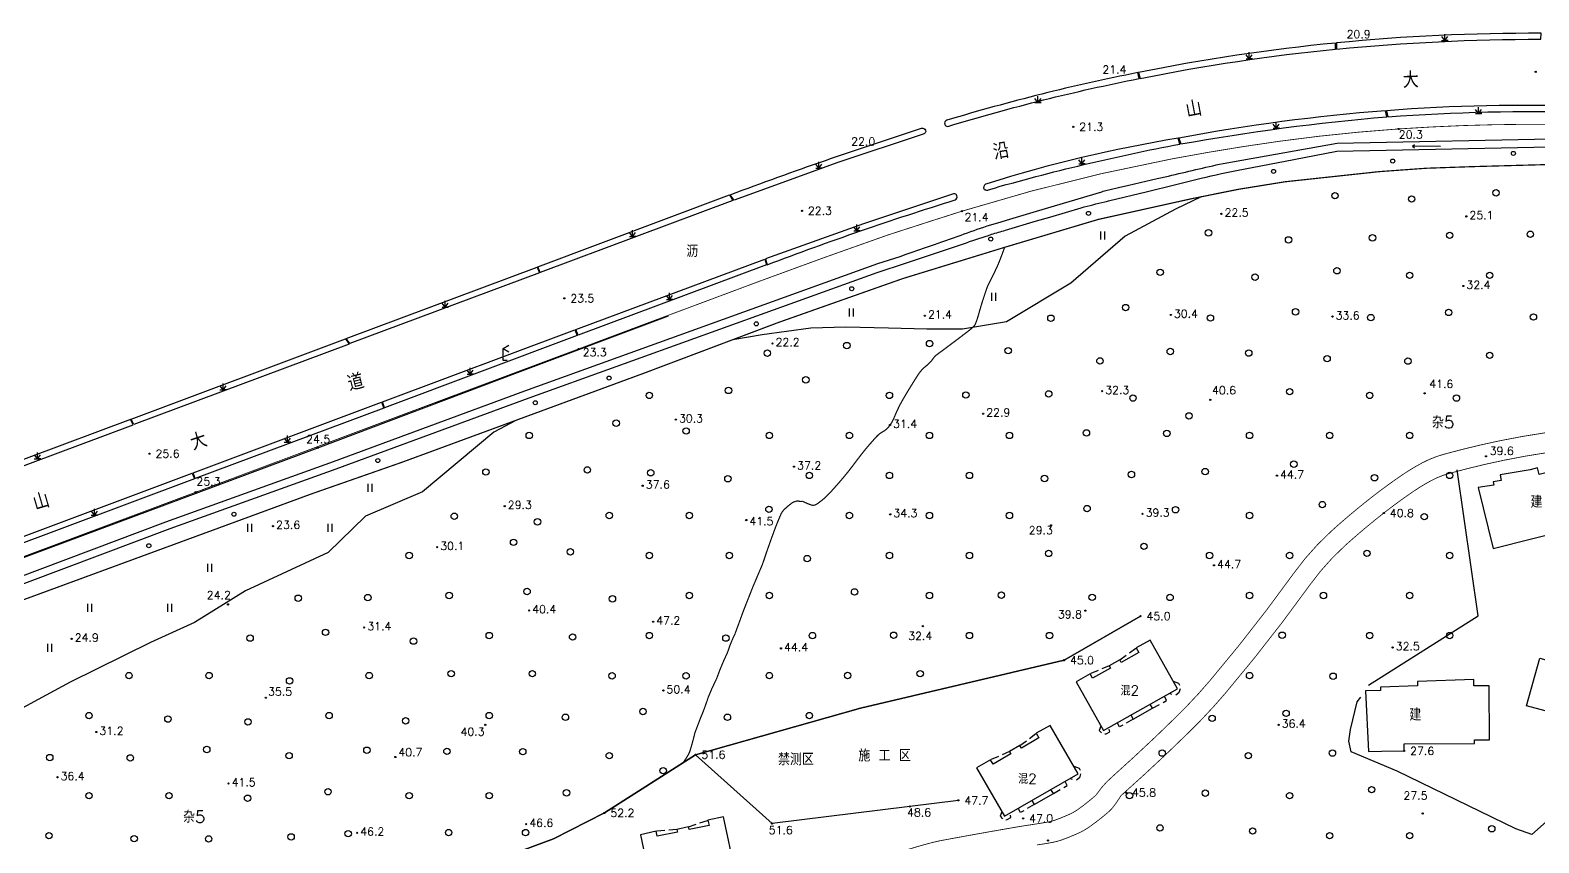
# Model space of a CAD drawing. Extents: x 115374 to 116875, y 149866 to 152432.
# Drawn here: x 115567.3 to 115944.2, y 152229.4 to 152432.5 of the extents above; entities that cross this region are included whole.
import ezdxf
from ezdxf.enums import TextEntityAlignment as Align

# ---------------------------------------------------------------- set-up
doc = ezdxf.new("R2010")
doc.units = 0
doc.header["$MEASUREMENT"] = 0
doc.header["$PDMODE"] = 32
doc.header["$PDSIZE"] = 0.3
for name, pattern in [('X2', [10, 8, -2]), ('X3', [5, 4, -1]), ('X5', [3, 2, -1])]:
    doc.linetypes.add(name, pattern=pattern)
doc.layers.get('0').update_dxf_attribs({"linetype": 'CONTINUOUS'})
for name, color, linetype in [('DLDW', 14, 'CONTINUOUS'), ('DLSS', 5, 'CONTINUOUS'), ('DMTZ', 5, 'CONTINUOUS'), ('GCD', 1, 'CONTINUOUS'), ('JMD', 6, 'CONTINUOUS'), ('SXSS', 5, 'CONTINUOUS'), ('YZH', 2, 'CONTINUOUS'), ('ZBTZ', 5, 'CONTINUOUS')]:
    doc.layers.add(name, color=color, linetype=linetype)
doc.styles.add('HZ', font='rs.shx', dxfattribs={"bigfont": 'hztxt.shx'})
doc.linetypes.add('X17', pattern='A,9.4,[169,symbolx.shx,S=1,R=0,X=0,Y=0.15],0.6', length=10)
doc.linetypes.add('X19', pattern='A,4.5,[145,symbolx.shx,S=1,R=0,X=0,Y=1],4.5,-0.5,[146,symbolx.shx,S=1,R=0,X=0,Y=0],-0.5', length=10)
doc.linetypes.add('X35', pattern='A,2,[4,symbolt.shx,S=1,R=0,X=0,Y=0],2,[28,symbolt.shx,S=1,R=0,X=0,Y=0],1e-11', length=4)
doc.linetypes.add('X4', pattern='A,0,-1e-09,[149,symbolx.shx,S=0.15,R=0,X=0,Y=0],-1.6', length=1.6)
doc.linetypes.add('X40', pattern='A,2,[150,symbolx.shx,S=1,R=0,X=0,Y=0],2,[151,symbolx.shx,S=1,R=0,X=0,Y=0],1e-11', length=4)

# ---------------------------------------------------------------- blocks, each defined once
blk = doc.blocks.new('GC124')
for p, q in [((0, -0.8), (-0.75, 0.2)), ((0, -0.8), (0, 0.8)), ((0, -0.8), (0.75, 0.2)), ((-0.8, -0.8), (0.75, -0.8)), ((0.8, -0.8), (0, -0.8))]:
    blk.add_line(p, q)
blk = doc.blocks.new('GC122')
blk.add_circle((0, 0), 0.8)
blk = doc.blocks.new('GC121')
for p, q in [((-0.5, -0.64), (-0.5, 1.36)), ((-0.5, -0.64), (-0.5, 0.86)), ((0.5, -0.64), (0.5, 1.36))]:
    blk.add_line(p, q)
blk = doc.blocks.new('GC052')
for p, q in [((0, 3), (1.38, 3.81)), ((0, 0), (0, 3)), ((0, 3), (1.38, 2.19)), ((1, 0), (0, 0))]:
    blk.add_line(p, q)
blk = doc.blocks.new('GC159')
blk.add_circle((0.73, 0.68), 0.5)

msp = doc.modelspace()

# ---------------------------------------------------------------- linework, layer by layer
at = {"layer": 'DLDW', "linetype": 'X4', "flags": 128}
msp.add_lwpolyline([(115901.67, 152268.81), (115929.05, 152286.14), (115923.88, 152322.63)], dxfattribs=at)
at = {"layer": 'DLSS', "linetype": 'Continuous', "const_width": 0.2, "elevation": 28.61, "flags": 128}
msp.add_lwpolyline([(115500, 152276.4), (115500.27, 152276.5), (115532.5, 152288.56), (115608.64, 152317.04), (115634.28, 152326.63), (115664.54, 152337.97), (115704.27, 152352.82), (115717.43, 152357.77), (115749.84, 152369.87), (115765.86, 152375.73), (115781.58, 152381.3), (115792.25, 152384.75), (115800.12, 152387.26, -0.028149), (115852.28, 152400.26, -0.012549), (115879.49, 152404.73, -0.017306), (115909.2, 152407.8, -0.012287), (115933.53, 152408.87, -0.011958), (115955.4, 152408.77, -0.008068), (115976.81, 152407.82, -0.014258), (116000, 152405.74, -0.00202)], format="xyb", dxfattribs=at)
at = {"layer": 'DLSS', "linetype": 'X3', "const_width": 0.3, "flags": 128}
msp.add_lwpolyline([(115810.76, 152378.22, -0.009831), (115809.48, 152374.79, -0.016552), (115808.61, 152372.79, -0.008446), (115806.85, 152369.23, 0.029994), (115806.39, 152368.2, 0.008848), (115805.95, 152366.94, 0.004126), (115805.06, 152364.21, 0.009017), (115804.44, 152362.12, -0.009881), (115803.88, 152360.22, -0.028829), (115803.41, 152359, -0.072028), (115803.13, 152358.56, -0.039286), (115802.69, 152358.13, -0.012538), (115801.2, 152356.93, -0.000942), (115798.83, 152355.13, -0.000892), (115796.32, 152353.24, -0.007248), (115794.45, 152351.87, 0.014333), (115793.51, 152351.16, 0.083399), (115793.09, 152350.7, -0.040998), (115792.32, 152349.69, -0.045533), (115791.11, 152348.55, 0.047702), (115789.96, 152347.47, 0.038212), (115789.04, 152346.25, 0.008534), (115785.5, 152340.48, 0.03911), (115783.17, 152335.73, -0.076133), (115781.8, 152333.38, -0.097848), (115780.37, 152332.19, 0.0843), (115778.69, 152330.86, 0.006815), (115776.61, 152328.5, 0.01009), (115775.26, 152326.86, 0.00658), (115773.52, 152324.58, -0.006919), (115771.86, 152322.42, -0.010092), (115769.84, 152319.97, -0.008795), (115767.42, 152317.24, -0.022298), (115765.58, 152315.42, -0.031739), (115763.71, 152314, -0.0222), (115763.42, 152313.86, -0.03708), (115763.15, 152313.8, -0.078868), (115762.55, 152313.81, -0.035674), (115760.26, 152314.78, -0.157114), (115759.29, 152314.83, 0.153385), (115758.48, 152314.72, 0.011484), (115758.11, 152314.61, 0.027662), (115757.81, 152314.47, 0.016553), (115757.45, 152314.23, 0.025261), (115755.88, 152312.9, 0.03543), (115755.53, 152312.55, 0.040125), (115755.24, 152312.18, 0.032189), (115754.88, 152311.57, 0.01257), (115753.4, 152307.98, 0.009684), (115750.28, 152299.11, 0.018888), (115743.41, 152281.7, 0.040486), (115741.54, 152277.06, 0.027144), (115738.73, 152270.3, 0.044705), (115735.9, 152263.48, -0.018438), (115734.81, 152260.73, -0.000669), (115733.4, 152257.03, -0.002507), (115732.69, 152254.28, -0.003089), (115732.09, 152252.24, 0.003062), (115731.65, 152251.34, 0.004514), (115731.27, 152250.71, 0.003371), (115730.48, 152249.54, 0.05193)], format="xyb", dxfattribs=at)
at = {"layer": 'DLSS', "linetype": 'X2', "flags": 128}
msp.add_lwpolyline([(115569.22, 152046.44, 0.2, 0.2, 0), (115567.98, 152054.85, 0.2, 0.2, 0), (115567.36, 152062.02, 0.2, 0.2, 0), (115565.46, 152073.57, 0.2, 0.2, 0), (115565.15, 152085.43, 0.2, 0.2, 0), (115565.94, 152100.61, 0.2, 0.2, 0), (115567.07, 152115.19, 0.2, 0.2, 0.000417), (115568.87, 152122.44, 0.2, 0.2, 0.000841), (115571.76, 152134.19, 0.2, 0.2, -0.001123), (115573.93, 152143.01, 0.2, 0.2, -0.040892), (115576.45, 152150.47, 0.2, 0.2, -0.038421), (115580.3, 152157.79, 0.2, 0.2, -0.014908), (115581.98, 152160.3, 0.2, 0.2, -0.0273), (115583.27, 152161.9, 0.2, 0.2, -0.028692), (115584.66, 152163.29, 0.2, 0.2, -0.02493), (115586.29, 152164.6, 0.2, 0.2, -0.055949), (115590.62, 152167.05, 0.2, 0.2, -0.034684), (115597.12, 152169.3, 0.2, 0.2, -0.001971), (115606.13, 152171.7, 0.2, 0.2, -0.002162), (115614.38, 152173.83, 0.2, 0.2, -0.000706), (115628.2, 152177.3, 0.2, 0.2, 0.000636), (115643.52, 152181.15, 0.2, 0.2, 0.003406), (115661.39, 152185.8, 0.2, 0.2, 0.002638), (115684.43, 152192.09, 0.2, 0.2, 0.017629), (115705.85, 152198.87, 0.2, 0.2, 0.012619), (115735.37, 152210.24, 0.2, 0.2, 0.0206), (115745.5, 152214.93, 0.2, 0.2, -0.043498), (115751.43, 152217.35, 0.2, 0.2, -0.00713), (115758.79, 152219.52, 0.2, 0.2, 0.003872), (115772.01, 152223.33, 0.2, 0.2, 0.003936), (115786.44, 152227.73, 0.2, 0.2, -0.010813), (115791.95, 152229.33, 0.2, 0.2, -0.019211), (115795.39, 152230.11, 0.2, 0.2, -0.003374), (115812.93, 152233.25, 0.2, 0.2, -0.005685), (115818.12, 152234.08, 0.2, 0.2, 0.007685), (115821.72, 152234.67, 0.2, 0.2, 0.04114), (115823.29, 152235.09, 0.2, 0.2, 0.022105), (115827.14, 152236.66, 0.2, 0.2, 0.046444), (115829.02, 152237.74, 0.2, 0.2, 0.02433), (115833.3, 152241.11, 0.2, 0.2, 0.050906), (115833.8, 152241.63, 0.2, 0.2, -0.067766), (115837.7, 152246, 0.2, 0.2, 0.011529), (115853.64, 152260.93, 0.2, 0.2, 0.022845), (115862.07, 152269.98, 0.2, 0.2, 0.020346), (115882.96, 152296.73, 0.2, 0.2, -0.053266), (115892.42, 152307.33, 0.2, 0.2, -0.009121), (115897.22, 152311.52, 0.2, 0.2, -0.008602), (115902.44, 152315.76, 0.2, 0.2, -0.016613), (115909.99, 152321.28, 0.2, 0.2, -0.027309), (115915.15, 152324.4, 0.2, 0.2, -0.054517), (115920.34, 152326.47, 0.2, 0.2, -0.017128), (115934.59, 152329.91, 0.2, 0.2, -0.021521), (115951.33, 152332.61, 0.2, 0.2, -0.054783), (115958.93, 152332.66, 0.2, 0.2, -0.029317), (115967.02, 152331.35, 0.2, 0.2, -0.024745), (115976.2, 152328.82, 0.2, 0.2, -0.004002), (115976.92, 152328.58, 0.2, 0.2, -0.000868), (115979.91, 152327.53, 0.2, 0.2, -0.057628), (115993.3, 152321.01, 0.2, 0.2, -0.025987), (116000, 152316.22, 0, 0, 0)], format="xyseb", dxfattribs=at)
at = {"layer": 'DLSS', "linetype": 'Continuous', "const_width": 0.2, "flags": 128}
for points in [[(115839.82, 152241.22, 0.012364), (115857.13, 152257.38, 0.022845), (115865.86, 152266.76, 0.020346), (115887, 152293.83, -0.053266), (115895.76, 152303.64, -0.009121), (115900.42, 152307.71, -0.008602), (115905.51, 152311.84, -0.016613), (115912.79, 152317.17, -0.027309), (115917.49, 152320.01, -0.054517), (115921.67, 152321.68, -0.017128), (115935.59, 152325.04, -0.021521), (115951.91, 152327.67, -0.054783), (115958.42, 152327.71, -0.029317), (115965.94, 152326.49, -0.024745), (115974.64, 152324.1, -0.004002), (115975.29, 152323.88, -0.000868), (115978.26, 152322.84, -0.057628), (115990.62, 152316.82, -0.03962), (116000, 152309.73)], [(115818.89, 152228.92, 0.007685), (115822.64, 152229.54, 0.04114), (115825.04, 152230.18, 0.022105), (115829.32, 152231.92, 0.046444), (115832.03, 152233.49, 0.02433), (115836.72, 152237.17, 0.050906), (115837.94, 152238.46, 0.027011), (115839.82, 152241.22)]]:
    msp.add_lwpolyline(points, format="xyb", dxfattribs=at)
at = {"layer": 'DMTZ', "linetype": 'X40', "flags": 128}
msp.add_lwpolyline([(115501.72, 152276.74), (115559.04, 152298.28), (115639.12, 152328.13), (115689.05, 152346.94), (115726.79, 152361.12)], dxfattribs=at)
at = {"layer": 'DMTZ', "linetype": 'X35', "elevation": 56.82, "flags": 128}
msp.add_lwpolyline([(115573.72, 152159.33), (115570.36, 152158.98), (115569.72, 152170.45), (115569.26, 152185.94), (115569.68, 152191.31), (115600.71, 152200.14), (115641.15, 152210.86), (115645.06, 152214.33), (115648.39, 152217.08), (115656.91, 152218.25), (115665.01, 152219.91), (115680.33, 152223.88), (115698.05, 152230.48), (115710.75, 152236.9), (115733.5, 152251.47), (115774.77, 152263.1), (115825.6, 152275.06), (115844.71, 152286.08)], dxfattribs=at)
at = {"layer": 'DMTZ', "linetype": 'X40', "elevation": 47.74, "flags": 128}
msp.add_lwpolyline([(115799.2, 152240.05), (115787.06, 152238.54), (115752.64, 152234.27), (115733.5, 152251.47)], dxfattribs=at)
at = {"layer": 'GCD', "linetype": 'Continuous'}
for p in [(115943.47, 152422.07, 20.43), (115827.91, 152408.32, 21.28), (115909.2, 152407.8, 20.32), (115760.11, 152387.35, 22.32), (115800.12, 152387.26, 21.44), (115864.93, 152386.59, 22.49), (115926.13, 152385.95, 25.1), (115925.38, 152368.55, 32.38), (115700.74, 152365.48, 23.49), (115790.83, 152361.14, 21.43), (115852.28, 152361.33, 30.45), (115892.69, 152360.92, 33.55), (115704.27, 152352.82, 23.3), (115752.75, 152354.21, 22.21), (115835.13, 152342.27, 32.25), (115862.15, 152340.14, 40.64), (115915.73, 152341.75, 41.58), (115805.39, 152336.66, 22.93), (115728.61, 152335.17, 30.3), (115782.12, 152333.83, 31.44), (115597.09, 152326.67, 25.6), (115639.12, 152328.13, 24.52), (115931.05, 152326.01, 39.57), (115758.14, 152323.43, 37.15), (115878.8, 152321.18, 44.65), (115720.33, 152318.66, 37.58), (115608.64, 152317.05, 25.27), (115685.84, 152313.55, 29.32), (115746.2, 152310.08, 41.53), (115782.18, 152311.51, 34.28), (115845.22, 152311.63, 39.3), (115905.51, 152311.84, 40.82), (115627.95, 152308.57, 23.61), (115822.35, 152308.76, 29.31), (115668.96, 152303.31, 30.07), (115863.08, 152298.78, 44.65), (115616.71, 152289.01, 24.2), (115691.94, 152287.49, 40.35), (115830.94, 152287.45, 39.77), (115722.94, 152284.69, 47.24), (115790.34, 152283.6, 32.36), (115844.71, 152286.08, 45.01), (115577.63, 152280.41, 24.89), (115650.74, 152283.24, 31.38), (115754.87, 152278.02, 44.4), (115907.72, 152278.26, 32.52), (115825.6, 152275.06, 45), (115626.14, 152265.7, 35.46), (115725.49, 152267.49, 50.4), (115583.81, 152257.13, 31.22), (115680.99, 152258.93, 40.29), (115879.22, 152258.91, 36.4), (115658.53, 152250.88, 40.74), (115733.5, 152251.47, 51.61), (115910.59, 152252.39, 27.63), (115574.09, 152245.83, 36.38), (115616.83, 152244.26, 41.49), (115841.1, 152242, 45.76), (115787.06, 152238.54, 48.58), (115799.2, 152240.05, 47.74), (115710.75, 152236.9, 52.24), (115815.38, 152235.55, 47.04), (115915.23, 152236.79, 27.54), (115648.98, 152231.95, 46.16), (115691.21, 152234.12, 46.55), (115752.64, 152234.27, 51.57), (115821.61, 152230.01, 47)]:
    msp.add_point(p, dxfattribs=at)
at = {"layer": 'JMD', "linetype": 'Continuous', "flags": 128}
for points in [[(115960.94, 152310.03), (115957.77, 152322.69), (115954.15, 152321.78), (115953.81, 152323.12), (115951.91, 152322.64), (115951.54, 152324.1), (115947.76, 152323.15), (115947.96, 152322.38), (115944.36, 152321.48), (115943.95, 152323.12), (115942.09, 152322.65), (115934.6, 152321.37), (115934.84, 152319.98), (115932.83, 152319.63), (115932.97, 152318.84), (115929.09, 152318.18), (115932.82, 152302.98)], [(115835.44, 152257.53), (115853.94, 152267.93), (115847.11, 152280.1), (115843.65, 152278.18), (115844.3, 152276.99), (115839.86, 152274.53), (115839.52, 152275.14), (115836.9, 152273.68), (115837.24, 152273.07), (115832.75, 152270.56), (115832.13, 152271.68), (115828.6, 152269.7)], [(115968.05, 152250.65), (115958.46, 152253.07), (115959.15, 152256.16), (115949.84, 152258.84), (115950.48, 152261.16), (115941.2, 152263.71), (115944.47, 152275.58), (115963.75, 152270.26), (115962.51, 152265.75), (115965.51, 152264.92), (115965.04, 152263.19), (115970.82, 152261.6), (115969.71, 152257.29), (115965.83, 152258.29), (115965.15, 152255.63), (115968.98, 152254.64)], [(115904.94, 152252.36), (115910.59, 152252.39), (115910.58, 152254.19), (115928.2, 152254.29), (115928.19, 152255.18), (115931.9, 152255.2), (115931.86, 152268.66), (115928.02, 152268.65), (115928.01, 152270.26), (115913.93, 152269.78), (115913.97, 152268.67), (115904.67, 152268.36), (115904.7, 152267.53), (115900.95, 152267.4), (115901.69, 152252.24)], [(115810.72, 152236.08), (115829.1, 152246.7), (115822.12, 152258.78), (115818.68, 152256.83), (115819.35, 152255.64), (115814.94, 152253.13), (115814.59, 152253.74), (115811.99, 152252.24), (115812.33, 152251.64), (115807.88, 152249.08), (115807.24, 152250.19), (115803.74, 152248.17)], [(115722.64, 152217.83), (115743.4, 152222.25), (115740.5, 152235.9), (115736.62, 152235.1), (115736.9, 152233.77), (115731.92, 152232.74), (115731.78, 152233.43), (115728.84, 152232.81), (115728.99, 152232.12), (115723.96, 152231.07), (115723.69, 152232.32), (115719.74, 152231.48)]]:
    msp.add_lwpolyline(points, close=True, dxfattribs=at)
for points in [[(115842.31, 152261.39), (115842.89, 152260.36), (115847.72, 152263.06), (115847.13, 152264.11)], [(115817.54, 152240.02), (115818.14, 152238.99), (115822.94, 152241.75), (115822.34, 152242.79)]]:
    msp.add_lwpolyline(points, dxfattribs=at)
at = {"layer": 'SXSS', "linetype": 'Continuous'}
for p, q in [((115912.72, 152403.53), (115913.22, 152403.92)), ((115919.71, 152403.38), (115912.72, 152403.53)), ((115912.72, 152403.53), (115913.21, 152403.12))]:
    msp.add_line(p, q, dxfattribs=at)
at = {"layer": 'SXSS', "linetype": 'Continuous', "elevation": 26.02, "flags": 128}
msp.add_lwpolyline([(115501.81, 152272.25), (115601.16, 152309.62), (115643.04, 152324.69), (115690.86, 152342.37), (115779.1, 152374.22), (115784.63, 152375.96), (115786.19, 152376.5), (115787.66, 152377.02), (115789.1, 152377.52), (115790.98, 152378.18), (115792.26, 152378.63, 0.000787), (115799.86, 152381.3, -0.000269), (115806.36, 152383.57), (115809.06, 152384.38), (115812.07, 152385.27, 0.001152), (115818.7, 152387.24), (115835.09, 152392.12, -0.015441), (115836.39, 152392.49, -0.00072), (115839.25, 152393.15), (115841.82, 152393.75), (115848.9, 152395.39), (115851.7, 152396.04, -0.002046), (115865.33, 152399.2), (115893.83, 152404.26), (115951.37, 152405.42)], format="xyb", dxfattribs=at)
at = {"layer": 'SXSS', "linetype": 'Continuous', "flags": 128}
msp.add_lwpolyline([(115502.44, 152270.45), (115504.98, 152271.41), (115602.25, 152307.94), (115643.71, 152322.85), (115691.94, 152340.61), (115778.95, 152371.95), (115785.96, 152374.26), (115793.25, 152376.7), (115801.24, 152379.38, -0.000397), (115807.47, 152381.47, 0.001606), (115810.96, 152382.51), (115818.72, 152384.81), (115822.05, 152385.8), (115829.88, 152388.12, -0.00497), (115835.81, 152389.61, -0.001045), (115837.06, 152389.91), (115846.17, 152392.12), (115853.52, 152393.9), (115858.57, 152395.17, -0.013302), (115868.74, 152397.41), (115883.06, 152400.2), (115893.76, 152402.28), (115951.25, 152403.45)], format="xyb", dxfattribs=at)
at = {"layer": 'YZH', "linetype": 'X17', "const_width": 0.3, "elevation": 20.98, "flags": 128}
msp.add_lwpolyline([(116000, 152398.64), (115993.63, 152398.81), (115976.51, 152399.25), (115952.98, 152399.08), (115927.88, 152398.39), (115916.09, 152397.98), (115904.31, 152397.13), (115880.83, 152394.6), (115869.25, 152392.73), (115857.72, 152390.42), (115834.18, 152385.2), (115811.22, 152378.36), (115785.36, 152370.43), (115754.26, 152359.46), (115720.76, 152346.82), (115660.25, 152324.55), (115637.67, 152316.66), (115559.19, 152287.82), (115503.45, 152266.65)], dxfattribs=at)
at = {"layer": 'YZH', "linetype": 'X19', "flags": 128}
msp.add_lwpolyline([(115844.71, 152286.08), (115825.6, 152275.06), (115774.77, 152263.1), (115733.5, 152251.47), (115710.75, 152236.9), (115698.05, 152230.48), (115680.33, 152223.88), (115665.01, 152219.91), (115656.91, 152218.25), (115648.39, 152217.08), (115645.06, 152214.33), (115641.15, 152210.86), (115600.71, 152200.14), (115569.68, 152191.31), (115569.26, 152185.94), (115569.72, 152170.45), (115570.36, 152158.98), (115573.72, 152159.33), (115574.6, 152158.04), (115575.2, 152156.64), (115575.48, 152154.36), (115575.03, 152151.77), (115565.78, 152122.69), (115563.03, 152081.77), (115570.18, 152018.47), (115573, 152000)], dxfattribs=at)
at = {"layer": 'YZH', "linetype": 'X5', "flags": 128}
for points, elevation in [([(115839.52, 152275.14), (115843.65, 152278.18)], 45.56), ([(115836.9, 152273.68), (115832.13, 152271.68)], 44.71), ([(115852.88, 152269.81), (115854.24, 152269.33), (115854.73, 152268.39), (115854.31, 152266.91), (115853.37, 152266.28), (115851.94, 152266.73)], 45.56), ([(115847.72, 152263.06), (115851.23, 152265.03), (115850.65, 152266.08)], 45.69), ([(115834.83, 152258.61), (115834.4, 152257.55), (115835.19, 152256.59), (115836.12, 152256.68), (115837.02, 152257.21), (115836.85, 152258.3)], 45.56), ([(115842.89, 152260.36), (115839.46, 152258.41), (115838.87, 152259.46)], 45.64), ([(115814.59, 152253.74), (115818.68, 152256.83)], 46.97), ([(115811.99, 152252.24), (115807.24, 152250.19)], 46.12), ([(115828.02, 152248.57), (115829.38, 152248.1), (115829.88, 152247.17), (115829.48, 152245.69), (115828.54, 152245.04), (115827.11, 152245.47)], 46.97), ([(115822.94, 152241.75), (115826.42, 152243.77), (115825.82, 152244.81)], 47.1), ([(115818.14, 152238.99), (115814.73, 152237), (115814.12, 152238.05)], 47.05), ([(115731.78, 152233.43), (115736.62, 152235.1)], 52.13), ([(115810.1, 152237.15), (115809.68, 152236.08), (115810.49, 152235.13), (115811.41, 152235.24), (115812.31, 152235.78), (115812.12, 152236.87)], 46.97), ([(115728.84, 152232.81), (115723.69, 152232.32)], 51.27)]:
    msp.add_lwpolyline(points, dxfattribs=dict(at, elevation=elevation))
at = {"layer": 'ZBTZ', "linetype": 'Continuous', "flags": 128}
for points, elevation in [([(115944.76, 152430.22), (115944.87, 152431.7, 0.025275), (115893.68, 152429.3), (115893.72, 152427.76, -0.02349), (115944.76, 152430.22, -3.116055)], 20.56), ([(115893.43, 152427.75), (115893.46, 152429.27, 0.024738), (115844.23, 152421.91), (115844.66, 152420.42, -0.024576), (115893.43, 152427.75, -1.562754)], 20.85), ([(115844.41, 152420.38), (115844.04, 152421.87, 0.024057), (115796.3, 152409.97, 0.40113), (115795.78, 152409.04, 0.470102), (115796.86, 152408.52, -0.025201), (115844.41, 152420.38, -1.068461)], 21.25)]:
    msp.add_lwpolyline(points, format="xyb", dxfattribs=dict(at, elevation=elevation))
for points, elevation in [([(115854.77, 152404.04, -0.023855), (115906.29, 152410.82), (115905.96, 152412.34, 0.026812), (115854.3, 152405.52)], 20.86), ([(115906.52, 152410.83, -0.025325), (115956.55, 152411.97), (115956.25, 152413.45, 0.027039), (115906.18, 152412.36)], 20.46), ([(115751.4, 152373.86, -0.015696), (115798.42, 152390.07, 0.362036), (115798.86, 152391.06, 0.401127), (115798.01, 152391.55), (115775.53, 152384.08), (115750.99, 152375.33)], 22.35)]:
    msp.add_lwpolyline(points, format="xyb", close=True, dxfattribs=dict(at, elevation=elevation))
msp.add_lwpolyline([(115743.18, 152389.99), (115742.21, 152391.37, -0.011959), (115789.99, 152407.97, -0.383013), (115790.99, 152407.52, -0.525), (115790.38, 152406.53), (115769.07, 152399.43)], format="xyb", close=True, dxfattribs=at)
msp.add_lwpolyline([(115806.73, 152392.62, -0.023605), (115854.58, 152404.03), (115854.1, 152405.48, 0.034843), (115806.34, 152394.11, 0.410444), (115805.5, 152393.03, 0.453757), (115806.73, 152392.62, 0.34967)], format="xyb", dxfattribs=at)
for points, elevation in [([(115694.11, 152373.36), (115742.03, 152391.31), (115742.84, 152389.96), (115694.74, 152371.97)], 23.43), ([(115704.22, 152356.27), (115703.6, 152357.69), (115750.85, 152375.29), (115751.27, 152373.81)], 23.36), ([(115693.95, 152373.29), (115694.55, 152371.89), (115647.17, 152354.18), (115646.24, 152355.41)], 23.43), ([(115646.06, 152355.36), (115646.94, 152354.06), (115593.21, 152333.99), (115592.52, 152335.33)], 24.42), ([(115608.49, 152320.44), (115607.99, 152321.88), (115655.09, 152339.52), (115655.63, 152338.06)], 25.31), ([(115593.01, 152333.89), (115592.31, 152335.25), (115541.44, 152316.24), (115542.27, 152314.95)], 25.52)]:
    msp.add_lwpolyline(points, close=True, dxfattribs=dict(at, elevation=elevation))
at = {"layer": 'ZBTZ', "linetype": 'X4', "flags": 128}
for points in [[(115859.84, 152390.85), (115853.44, 152387.78), (115840.88, 152381.02), (115827.33, 152369.31), (115811.21, 152359.64), (115800.26, 152357.77), (115791.34, 152357.78), (115781.75, 152358.03), (115771.06, 152358.29), (115762.35, 152358.06), (115750.18, 152356.38), (115742.81, 152355.14)], [(115688.6, 152334.98), (115683.16, 152332.05), (115665.3, 152317.13), (115651.08, 152311.09), (115641.71, 152302), (115621.08, 152292.38), (115608.29, 152284.46), (115597.3, 152279.51), (115577.24, 152269.61), (115558.24, 152259.36), (115539.46, 152250.11), (115529.45, 152248.04), (115510.04, 152248.23), (115500, 152244.06)], [(116000, 152204.55), (115996, 152207.95), (115987.11, 152215.67), (115980.07, 152220.37), (115976.02, 152222.19), (115972.5, 152223.63), (115970.14, 152226.13), (115963.09, 152235.65), (115957.73, 152242.84), (115956.95, 152243.89), (115956.43, 152243.89), (115942.48, 152231.49), (115938.52, 152232.94), (115908.84, 152247.35), (115897.37, 152252.14), (115896.74, 152254.85), (115897.16, 152257.76), (115898.83, 152264.64), (115899.73, 152265.85)]]:
    msp.add_lwpolyline(points, dxfattribs=at)
at = {"layer": 'ZBTZ', "linetype": 'Continuous', "flags": 128}
msp.add_lwpolyline([(115655.82, 152338.13), (115655.33, 152339.6), (115703.35, 152357.59), (115703.98, 152356.17)], close=True, dxfattribs=at)
at = {"layer": 'ZBTZ', "linetype": 'Continuous', "elevation": 26.28, "flags": 128}
msp.add_lwpolyline([(115560.23, 152302.39), (115559.74, 152303.79), (115607.74, 152321.81), (115608.29, 152320.36), (115560.23, 152302.39)], dxfattribs=at)

# ---------------------------------------------------------------- block references
at = {"layer": 'DLSS', "linetype": 'Continuous'}
msp.add_blockref('GC052', (115685.47, 152349.96), dxfattribs=at)
at = {"layer": 'ZBTZ', "linetype": 'Continuous'}
for name, p in [('GC124', (115920.75, 152430.71)), ('GC124', (115871.9, 152426.14)), ('GC124', (115819.1, 152415.23)), ('GC124', (115929.21, 152412.43)), ('GC124', (115878.64, 152408.8)), ('GC124', (115830.07, 152399.91)), ('GC159', (115937.15, 152401.02)), ('GC124', (115764.37, 152398.76)), ('GC159', (115877.22, 152396.52)), ('GC159', (115907, 152399.11)), ('GC122', (115893.31, 152391.14)), ('GC122', (115912.46, 152390.29)), ('GC122', (115933.55, 152391.83)), ('GC159', (115830.99, 152386.03)), ('GC124', (115717.79, 152381.71)), ('GC124', (115773.87, 152383.16)), ('GC121', (115835.29, 152380.85)), ('GC122', (115861.71, 152381.85)), ('GC122', (115921.97, 152381.23)), ('GC122', (115942.13, 152381.49)), ('GC159', (115806.58, 152379.62)), ('GC122', (115881.71, 152380.08)), ('GC122', (115902.69, 152380.59)), ('GC122', (115849.63, 152371.97)), ('GC122', (115873.34, 152370.77)), ('GC122', (115893.8, 152372.37)), ('GC122', (115911.97, 152371.23)), ('GC122', (115931.97, 152371.23)), ('GC124', (115727.05, 152366.02)), ('GC159', (115771.82, 152367.21)), ('GC121', (115808.04, 152365.53)), ('GC124', (115670.99, 152364.06)), ('GC121', (115772.52, 152361.56)), ('GC122', (115841, 152363.18)), ('GC122', (115883.46, 152362.1)), ('GC122', (115921.71, 152361.95)), ('GC159', (115747.97, 152358.43)), ('GC122', (115822.33, 152360.51)), ('GC122', (115862.18, 152360.56)), ('GC122', (115902.27, 152360.67)), ('GC122', (115942.89, 152360.82)), ('GC122', (115751.47, 152351.78)), ('GC122', (115771.34, 152353.68)), ('GC122', (115792, 152354.17)), ('GC122', (115811.65, 152352.4)), ('GC122', (115852.15, 152352.2)), ('GC122', (115871.76, 152351.81)), ('GC122', (115931.97, 152351.23)), ('GC124', (115677.24, 152347.33)), ('GC122', (115834.58, 152349.84)), ('GC122', (115891.34, 152350.41)), ('GC122', (115911.54, 152349.8)), ('GC124', (115615.5, 152343.43)), ('GC159', (115711.2, 152344.89)), ('GC122', (115761.09, 152345.11)), ('GC122', (115721.97, 152341.23)), ('GC122', (115741.77, 152342.47)), ('GC122', (115781.97, 152341.23)), ('GC122', (115801.08, 152341.32)), ('GC122', (115821.78, 152341.6)), ('GC122', (115842.83, 152340.56)), ('GC122', (115881.99, 152342.15)), ('GC122', (115901.97, 152341.23)), ('GC122', (115923.66, 152340.56)), ('GC159', (115692.75, 152338.71)), ('GC122', (115856.83, 152336.11)), ('GC122', (115713.69, 152334.29)), ('GC122', (115731.17, 152332.33)), ('GC122', (115831.2, 152331.85)), ('GC122', (115851.3, 152331.74)), ('GC124', (115631.56, 152330.38)), ('GC122', (115691.97, 152331.23)), ('GC122', (115751.97, 152331.23)), ('GC122', (115771.97, 152331.23)), ('GC122', (115791.97, 152331.23)), ('GC122', (115811.97, 152331.23)), ('GC122', (115871.97, 152331.23)), ('GC122', (115891.97, 152331.23)), ('GC122', (115911.97, 152331.23)), ('GC124', (115569.1, 152326.15)), ('GC159', (115653.41, 152324.28)), ('GC122', (115681.14, 152322.09)), ('GC122', (115706.5, 152322.61)), ('GC122', (115722.33, 152321.9)), ('GC122', (115741.61, 152320.41)), ('GC122', (115761.97, 152321.23)), ('GC122', (115781.97, 152321.23)), ('GC122', (115801.97, 152321.23)), ('GC122', (115820.73, 152320.46)), ('GC122', (115842.44, 152321.47)), ('GC122', (115860.87, 152322.19)), ('GC122', (115883.02, 152324.05)), ('GC122', (115903.19, 152320.66)), ('GC122', (115921.97, 152321.23)), ('GC121', (115652.19, 152317.77)), ('GC122', (115831.36, 152312.95)), ('GC122', (115890.14, 152313.95)), ('GC124', (115583.31, 152312.12)), ('GC159', (115617.45, 152310.86)), ('GC122', (115673.24, 152311.03)), ('GC122', (115694.04, 152309.64)), ('GC122', (115711.97, 152311.23)), ('GC122', (115731.97, 152311.23)), ('GC122', (115751.87, 152312.76)), ('GC122', (115771.97, 152311.23)), ('GC122', (115791.97, 152311.23)), ('GC122', (115811.97, 152311.23)), ('GC122', (115853.48, 152312.66)), ('GC122', (115871.97, 152311.23)), ('GC122', (115915.62, 152310.94)), ('GC121', (115622.19, 152307.77)), ('GC121', (115642.19, 152307.77)), ('GC159', (115596.19, 152302.99)), ('GC122', (115688.05, 152304.53)), ('GC122', (115702.25, 152302.14)), ('GC122', (115821.76, 152301.75)), ('GC122', (115845.58, 152303.53)), ('GC122', (115901.3, 152301.76)), ('GC121', (115612.19, 152297.77)), ('GC122', (115661.97, 152301.23)), ('GC122', (115721.97, 152301.23)), ('GC122', (115741.97, 152301.23)), ('GC122', (115761.43, 152300.46)), ('GC122', (115781.97, 152301.23)), ('GC122', (115801.97, 152301.23)), ('GC122', (115861.97, 152301.23)), ('GC122', (115881.97, 152301.23)), ('GC122', (115921.97, 152301.23)), ('GC122', (115634.25, 152290.56)), ('GC122', (115651.65, 152290.71)), ('GC122', (115671.97, 152291.23)), ('GC122', (115691.43, 152292.23)), ('GC122', (115712.76, 152290.41)), ('GC122', (115731.97, 152291.23)), ('GC122', (115751.97, 152291.23)), ('GC122', (115773.27, 152292.13)), ('GC122', (115791.97, 152291.23)), ('GC122', (115809.95, 152291.32)), ('GC122', (115832.63, 152290.79)), ('GC122', (115852.1, 152290.75)), ('GC122', (115871.97, 152291.23)), ('GC122', (115890.43, 152291.23)), ('GC122', (115911.97, 152291.23)), ('GC121', (115582.19, 152287.77)), ('GC121', (115602.19, 152287.77)), ('GC122', (115622.23, 152280.59)), ('GC122', (115641.08, 152282.03)), ('GC122', (115663.05, 152279.84)), ('GC122', (115681.97, 152281.23)), ('GC122', (115702.81, 152280.86)), ('GC122', (115721.97, 152281.23)), ('GC122', (115741.12, 152280.59)), ('GC122', (115762.74, 152281.22)), ('GC122', (115783.03, 152281.31)), ('GC122', (115801.97, 152281.23)), ('GC122', (115821.97, 152281.23)), ('GC122', (115880.12, 152281.31)), ('GC122', (115901.97, 152281.23)), ('GC122', (115921.97, 152281.23)), ('GC121', (115572.19, 152277.77)), ('GC122', (115672.47, 152271.7)), ('GC122', (115692.75, 152271.7)), ('GC122', (115789.66, 152271.7)), ('GC122', (115591.97, 152271.23)), ('GC122', (115611.97, 152271.23)), ('GC122', (115632.09, 152269.9)), ('GC122', (115651.97, 152271.23)), ('GC122', (115712.67, 152271.16)), ('GC122', (115731.16, 152271.16)), ('GC122', (115751.97, 152271.23)), ('GC122', (115771.53, 152271.25)), ('GC122', (115871.97, 152271.23)), ('GC122', (115892.84, 152271.07)), ('GC122', (115581.97, 152261.23)), ('GC122', (115601.69, 152260.37)), ('GC122', (115641.97, 152261.23)), ('GC122', (115681.97, 152261.23)), ('GC122', (115701.02, 152260.82)), ('GC122', (115720.39, 152262.26)), ('GC122', (115741.49, 152260.82)), ('GC122', (115761.97, 152261.23)), ('GC122', (115862.61, 152260.56)), ('GC122', (115881.09, 152261.81)), ('GC122', (115621.69, 152259.66)), ('GC122', (115661.09, 152259.93)), ('GC122', (115611.39, 152252.76)), ('GC122', (115651.41, 152252.58)), ('GC122', (115572.17, 152250.75)), ('GC122', (115592.28, 152250.66)), ('GC122', (115631.97, 152251.23)), ('GC122', (115671.41, 152252.31)), ('GC122', (115690.35, 152252.23)), ('GC122', (115711.97, 152251.23)), ('GC122', (115850.15, 152251.87)), ('GC122', (115871.65, 152251.23)), ('GC122', (115892.68, 152251.87)), ('GC122', (115725.43, 152247.48)), ('GC122', (115581.97, 152241.23)), ('GC122', (115601.97, 152241.23)), ('GC122', (115641.7, 152242.21)), ('GC122', (115661.97, 152241.23)), ('GC122', (115681.97, 152241.23)), ('GC122', (115701.28, 152241.94)), ('GC122', (115841.97, 152241.23)), ('GC122', (115860.91, 152241.85)), ('GC122', (115881.97, 152241.23)), ('GC122', (115902.47, 152242.73)), ('GC122', (115621.6, 152240.59)), ('GC122', (115571.97, 152231.23)), ('GC122', (115593.25, 152230.48)), ('GC122', (115611.86, 152230.42)), ('GC122', (115632.47, 152230.93)), ('GC122', (115646.72, 152231.73)), ('GC122', (115671.84, 152232)), ('GC122', (115691.06, 152232)), ('GC122', (115849.58, 152233.17)), ('GC122', (115872.73, 152232.39)), ('GC122', (115891.97, 152231.23)), ('GC122', (115911.97, 152231.23)), ('GC122', (115932.49, 152232.97))]:
    msp.add_blockref(name, p, dxfattribs=at)

# ---------------------------------------------------------------- texts
at = {"layer": 'DLDW', "linetype": 'Continuous', "style": 'HZ'}
msp.add_text('施 工 区', height=3, dxfattribs=at).set_placement((115780.76, 152251.42), align=Align.MIDDLE)
at = {"layer": 'DLSS', "linetype": 'Continuous', "style": 'HZ'}
for s, rotation, p in [('大', 2.1381, (115912.22, 152420.27)), ('山', 10.6258, (115857.97, 152413)), ('沿', 9.9443, (115809.85, 152402.45)), ('道', 14.1849, (115648.54, 152344.78)), ('大', 18.0981, (115609.27, 152330.05)), ('山', 16.3968, (115569.95, 152314.95))]:
    msp.add_text(s, height=4, rotation=rotation, dxfattribs=at).set_placement(p, align=Align.MIDDLE)
msp.add_text('沥', height=3, dxfattribs=at).set_placement((115732.73, 152377.39), align=Align.MIDDLE)
at = {"layer": 'GCD', "linetype": 'Continuous', "style": 'HZ'}
for s, p in [('20.9', (115896.22, 152430.48, 20.88)), ('21.4', (115835.19, 152421.62, 21.4)), ('21.3', (115829.41, 152407.32, 21.28)), ('22.0', (115772.42, 152403.65, 22.03)), ('20.3', (115909.26, 152405.4, 20.32)), ('22.3', (115761.61, 152386.35, 22.32)), ('21.4', (115800.75, 152384.75, 21.44)), ('23.5', (115702.24, 152364.48, 23.49)), ('23.3', (115705.33, 152351, 23.3)), ('24.5', (115636.23, 152329.26, 24.52)), ('25.6', (115598.59, 152325.67, 25.6)), ('39.6', (115931.98, 152326.37, 39.57)), ('25.3', (115608.83, 152318.74, 25.27)), ('40.8', (115907.01, 152310.84, 40.82)), ('45.0', (115846.21, 152285.08, 45.01)), ('45.0', (115827.1, 152274.06, 45)), ('27.6', (115912.09, 152251.39, 27.63)), ('51.6', (115735, 152250.47, 51.61)), ('45.8', (115842.6, 152241, 45.76)), ('47.7', (115800.7, 152239.05, 47.74)), ('52.2', (115712.25, 152235.9, 52.24)), ('48.6', (115786.39, 152236.05, 48.58)), ('47.0', (115816.88, 152234.55, 47.04)), ('51.6', (115751.83, 152231.62, 51.57))]:
    msp.add_text(s, height=2, dxfattribs=at).set_placement(p)
at = {"layer": 'GCD', "linetype": 'Continuous', "lineweight": -3, "style": 'HZ'}
for s, p in [('22.5', (115865.72, 152385.9, 22.49)), ('25.1', (115926.91, 152385.26, 25.1)), ('32.4', (115926.16, 152367.86, 32.38)), ('30.4', (115853.06, 152360.64, 30.45)), ('21.4', (115791.61, 152360.45, 21.43)), ('33.6', (115893.47, 152360.22, 33.55)), ('22.2', (115753.53, 152353.52, 22.21)), ('41.6', (115916.87, 152343.08, 41.58)), ('32.3', (115835.91, 152341.57, 32.25)), ('40.6', (115862.59, 152341.5, 40.64)), ('30.3', (115729.39, 152334.48, 30.3)), ('22.9', (115806.17, 152335.96, 22.93)), ('31.4', (115782.9, 152333.13, 31.44)), ('37.2', (115758.92, 152322.73, 37.15)), ('44.7', (115879.58, 152320.49, 44.65)), ('37.6', (115721.11, 152317.96, 37.58)), ('29.3', (115686.62, 152312.86, 29.32)), ('23.6', (115628.73, 152307.88, 23.61)), ('41.5', (115746.98, 152308.8, 41.53)), ('34.3', (115782.96, 152310.82, 34.28)), ('39.3', (115846, 152310.94, 39.3)), ('29.3', (115816.81, 152306.54, 29.31)), ('30.1', (115669.74, 152302.61, 30.07)), ('44.7', (115863.86, 152298.09, 44.65)), ('24.2', (115611.41, 152290.35, 24.2)), ('40.4', (115692.72, 152286.8, 40.35)), ('39.8', (115824.07, 152285.53, 39.77)), ('31.4', (115651.52, 152282.55, 31.38)), ('47.2', (115723.72, 152284, 47.24)), ('24.9', (115578.41, 152279.71, 24.89)), ('32.4', (115786.67, 152280.12, 32.36)), ('44.4', (115755.65, 152277.33, 44.4)), ('32.5', (115908.5, 152277.56, 32.52)), ('50.4', (115726.27, 152266.79, 50.4)), ('35.5', (115626.72, 152266.23, 35.46)), ('31.2', (115584.59, 152256.43, 31.22)), ('40.3', (115674.81, 152256.21, 40.29)), ('36.4', (115880, 152258.22, 36.4)), ('40.7', (115659.28, 152251.06, 40.74)), ('36.4', (115574.87, 152245.13, 36.38)), ('41.5', (115617.61, 152243.56, 41.49)), ('27.5', (115910.43, 152240.24, 27.54)), ('46.6', (115691.99, 152233.43, 46.55)), ('46.2', (115649.76, 152231.25, 46.16))]:
    msp.add_text(s, height=2, dxfattribs=at).set_placement(p)
at = {"layer": 'JMD', "linetype": 'Continuous', "style": 'HZ'}
for s, height, p in [('建', 3, (115943.66, 152314.79, -6.99)), ('混2', 2.5, (115842.05, 152267.63, -6.71)), ('建', 3, (115913.39, 152261.62, -6.99)), ('禁测区', 3, (115758.63, 152250.48)), ('混2', 2.5, (115816.46, 152245.56, -5.3))]:
    msp.add_text(s, height=height, dxfattribs=at).set_placement(p, align=Align.MIDDLE)
at = {"layer": 'ZBTZ', "linetype": 'Continuous', "style": 'HZ'}
for p in [(115920.32, 152334.66), (115608.25, 152236.11)]:
    msp.add_text('杂5', height=3, dxfattribs=at).set_placement(p, align=Align.MIDDLE)

doc.saveas('drawing.dxf')
